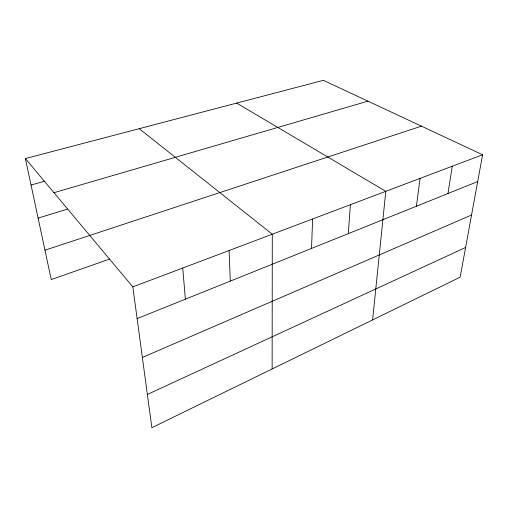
<?xml version="1.0" encoding="UTF-8"?>
<svg xmlns="http://www.w3.org/2000/svg" width="508" height="508" viewBox="0 0 508 508"><rect width="100%" height="100%" fill="white"/><g stroke="black" fill="none" stroke-linecap="round" stroke-linejoin="round"><path stroke-width="0.76" d="M272.136 368.967L272.294 234.213L139.224 128.676M311.512 248.431L312.636 218.973M348.317 233.623L350.393 204.711M372.599 319.926L385.807 191.332L236.652 103.092M416.401 206.229L420.072 178.384M447.942 193.535L452.272 166.224M482.6 154.762L460.153 277.184L151.867 427.679L132.823 286.899L25.4 158.572L323.367 80.321L482.6 154.762L132.823 286.899M147.371 394.443L465.601 247.479M142.367 357.467L471.551 215.024M137.109 318.605L477.685 181.572M109.652 259.055L51.245 279.571L25.4 158.572M44.971 250.19L421.424 126.162M38.119 218.103L67.494 209.118M53.975 192.703L367.951 101.162M31.058 185.045L44.806 181.172M182.728 268.046L185.369 299.187M229.095 250.533L230.308 281.102"/></g></svg>
